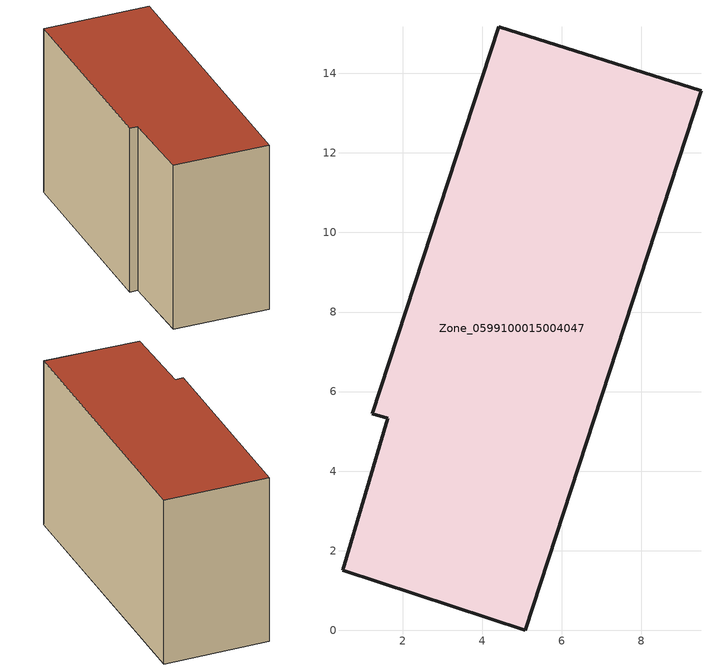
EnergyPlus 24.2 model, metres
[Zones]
Zone_0599100015004047
 floor ground (C_G): 5.08,0 0.48,1.5 1.63,5.33 1.23,5.44 4.41,15.17 9.5,13.56 z0.81
 wall outside (C_F): 0.48,1.5 5.08,0 9.5,13.56 4.41,15.17 1.23,5.44 1.63,5.33 0.48,1.5 z0.81:9.56
 roof outside (C_R): 1.23,5.44 1.63,5.33 0.48,1.5 5.08,0 9.5,13.56 4.41,15.17 z9.56
[BUILDING]
Pand.0599100015004047: North Axis=0; Terrain=City; Loads Convergence Tolerance Value=0.04; Temperature Convergence Tolerance Value=0.4; Solar Distribution=FullExterior; Maximum Number of Warmup Days=25; Minimum Number of Warmup Days=1
[Site:Location]
Rotterdam.The.Hague.AP_ZH_NLD Design_Conditions: Latitude=51.96; Longitude=4.45; Time Zone=1; Elevation=-4.5
[SITE:GROUNDTEMPERATURE:BUILDINGSURFACE]
18, 18, 18, 18, 18, 18, 18, 18, 18, 18, 18, 18
[MATERIAL] Thermal Absorptance=0.9; Solar Absorptance=0.7; Visible Absorptance=0.7
Name | Roughness | Thickness | Conductivity | Density | Specific Heat
G.TI.1965-1974 | MediumSmooth | 0.15 | 0.882353 | 540 | 1210
F.TI.1965-1974 | Rough | 0.3 | 0.697674 | 1920 | 840
R.TI.1965-1974 | MediumRough | 0.2 | 0.232558 | 1500 | 1000
[CONSTRUCTION]
C_G: G.TI.1965-1974
C_F: F.TI.1965-1974
C_R: R.TI.1965-1974
[ZONE]
Zone_0599100015004047: Type=1; Multiplier=1; Ceiling Height=Autocalculate; Volume=Autocalculate; Floor Area=autocalculate; Part of Total Floor Area=Yes
[ZONEINFILTRATION:DESIGNFLOWRATE]
Infil_Zone_0599100015004047: Zone or ZoneList or Space or SpaceList=Zone_0599100015004047; Schedule=AlwaysOn; Design Flow Rate Calculation Method=Flow/Area; Flow Rate per Floor Area=0.003; Constant Term Coefficient=1; Temperature Term Coefficient=0; Velocity Term Coefficient=0; Velocity Squared Term Coefficient=0
[HVACTEMPLATE:ZONE:IDEALLOADSAIRSYSTEM]
Zone_0599100015004047: Maximum Heating Supply Air Temperature=50; Minimum Cooling Supply Air Temperature=13; Maximum Heating Supply Air Humidity Ratio=0.0156; Minimum Cooling Supply Air Humidity Ratio=0.0077; Heating Limit=NoLimit; Cooling Limit=NoLimit; Dehumidification Control Type=ConstantSensibleHeatRatio; Cooling Sensible Heat Ratio=0.7; Dehumidification Setpoint=60; Humidification Control Type=None; Humidification Setpoint=30; Outdoor Air Method=None; Outdoor Air Flow Rate per Person=0.00944; Outdoor Air Flow Rate per Zone Floor Area=0; Outdoor Air Flow Rate per Zone=0; Demand Controlled Ventilation Type=None; Outdoor Air Economizer Type=NoEconomizer; Heat Recovery Type=None; Sensible Heat Recovery Effectiveness=0.7; Latent Heat Recovery Effectiveness=0.65
[ZONECONTROL:THERMOSTAT]
ThermostatControl_Zone_0599100015004047: Zone or ZoneList=Zone_0599100015004047; Control Type Schedule=DualSetpointControlType; Control 1=Thermostat_Zone_0599100015004047; Temperature Difference Between Cutout And Setpoint=0
[THERMOSTATSETPOINT:DUALSETPOINT]
Thermostat_Zone_0599100015004047: Heating Setpoint Temperature Schedule=HeatingSetpoint_Zone_0599100015004047; Cooling Setpoint Temperature Schedule=CoolingSetpoint_Zone_0599100015004047
[SCHEDULE:COMPACT]
HeatingSetpoint_Zone_0599100015004047: Through: 12/31, For: AllDays, Until: 24:00, 21
CoolingSetpoint_Zone_0599100015004047: Through: 12/31, For: AllDays, Until: 24:00, 24
DualSetpointControlType: Through: 12/31, For: AllDays, Until: 24:00, 4
AlwaysOn: Through: 12/31, For: AllDays, Until: 24:00, 1
